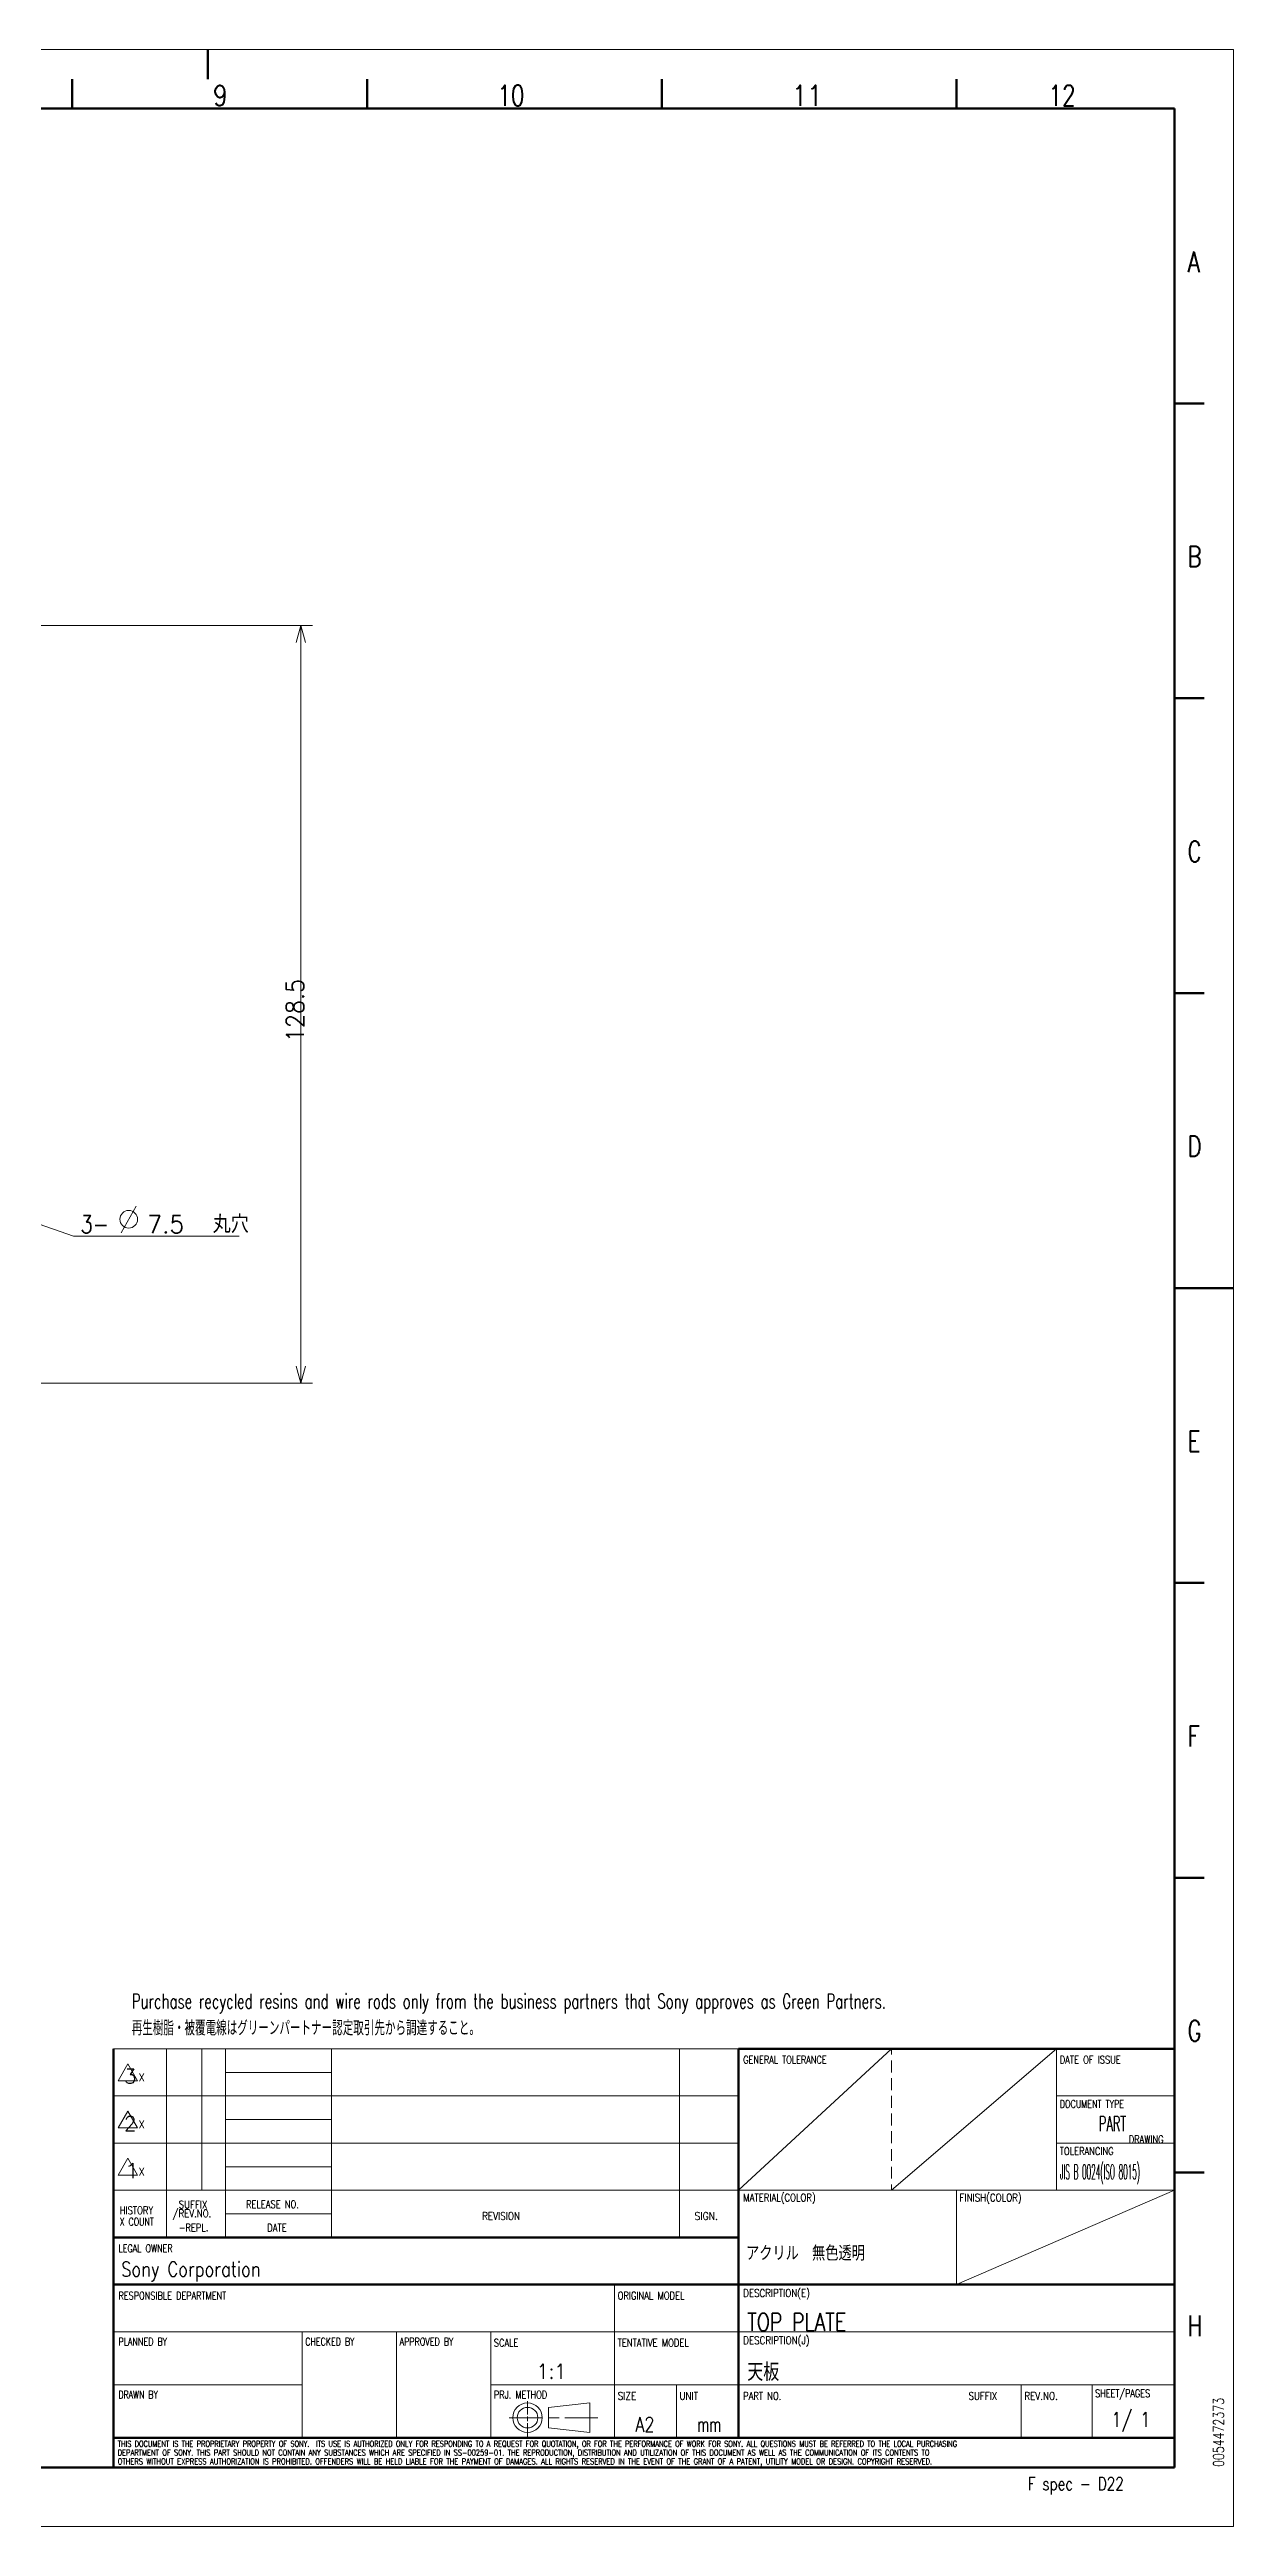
# Paper-space layout 'Sheet 1' of a CAD drawing. Header units: millimetres. Extents: x 0 to 594, y 0 to 420.
# Drawn here: x 393.1 to 594, y 0 to 420 of the extents above; entities that cross this region are included whole.
import ezdxf

# ---------------------------------------------------------------- set-up
doc = ezdxf.new("R2010")
doc.units = ezdxf.units.MM
doc.layers.add('1', color=7, linetype='Continuous')
doc.styles.add('kanji2', font='simplex.shx', dxfattribs={"bigfont": 'bigfont.shx'})

psp = doc.layouts.new('Sheet 1')

# ---------------------------------------------------------------- linework, layer by layer
at = {"layer": '1', "color": 146, "linetype": 'Continuous', "lineweight": 13}
for p, q in [((0, 420), (594, 420)), ((594, 0), (594, 420)), ((387.766205, 322.351685), (437.766205, 322.351685)), ((434.989746, 319.453888), (435.766205, 322.351685)), ((435.766205, 322.351685), (435.766205, 193.851685)), ((435.766205, 322.351685), (436.542664, 319.453888)), ((369.865448, 228.336853), (397.21698, 218.795456)), ((405.267395, 219.354126), (407.818542, 223.889557)), ((397.21698, 218.795456), (425.315399, 218.795456)), ((387.766205, 193.851685), (437.766205, 193.851685)), ((435.766205, 193.851685), (434.989746, 196.749466)), ((436.542664, 196.749466), (435.766205, 193.851685)), ((404, 81.000008), (404.300018, 81.000008)), ((404.300018, 81.000008), (409.300018, 81.000008)), ((409.300018, 81.000008), (413, 81.000008)), ((413, 81.000008), (419, 81.000008)), ((413, 81.000008), (413, 77)), ((419, 81.000008), (423, 81.000008)), ((419, 81.000008), (419, 77)), ((423, 81.000008), (441.000031, 81.000008)), ((423, 81.000008), (423, 77)), ((441.000031, 81.000008), (500, 81.000008)), ((441.000031, 81.000008), (441.000031, 77)), ((500, 81.000008), (509.700012, 81.000008)), ((500, 81.000008), (500, 77)), ((509.700012, 81.000008), (510.000031, 81.000008)), ((536.002136, 81.000763), (510.002136, 57.000767)), ((564.000061, 81.000008), (536, 57)), ((536.002136, 81.000763), (536.002014, 80.000732)), ((564.000061, 81.000008), (564.000061, 78)), ((406.404358, 78.428375), (404.755005, 75.571625)), ((408.053711, 75.571625), (406.404358, 78.428375)), ((413, 77), (413, 73)), ((419, 77), (419, 73)), ((423, 77), (441.000031, 77)), ((423, 77), (423, 73)), ((441.000031, 77), (441.000031, 73)), ((500, 77), (500, 73)), ((536.001709, 76.000603), (536.001465, 74.000542)), ((536.001953, 79.000702), (536.00177, 77.000633)), ((564.000061, 78), (564.000061, 77)), ((564.000061, 77), (564.000061, 73)), ((404, 73), (404.300018, 73)), ((404.300018, 73), (409.300018, 73)), ((404.755005, 75.571625), (408.053711, 75.571625)), ((409.300018, 73), (413, 73)), ((413, 73), (419, 73)), ((413, 73), (413, 69)), ((419, 73), (423, 73)), ((419, 73), (419, 69)), ((423, 73), (441.000031, 73)), ((423, 73), (423, 69)), ((441.000031, 73), (500, 73)), ((441.000031, 73), (441.000031, 69)), ((500, 73), (509.700012, 73)), ((500, 73), (500, 69)), ((509.700012, 73), (510.000031, 73)), ((536.001404, 73.000511), (536.001221, 71.000443)), ((564.000061, 73), (583.700012, 73)), ((564.000061, 73), (564.000061, 71.000008)), ((583.700012, 73), (584, 73)), ((406.404358, 70.428375), (404.755005, 67.571632)), ((404.755005, 67.571632), (408.053711, 67.571632)), ((408.053711, 67.571632), (406.404358, 70.428375)), ((413, 69), (413, 65)), ((419, 69), (419, 65)), ((423, 69), (441.000031, 69)), ((423, 69), (423, 65)), ((441.000031, 69), (441.000031, 65)), ((500, 69), (500, 65)), ((536.00116, 70.00042), (536.000977, 68.000351)), ((564.000061, 71.000008), (564.000061, 69)), ((564.000061, 69), (564.000061, 67)), ((404, 65), (404.300018, 65)), ((404.300018, 65), (409.300018, 65)), ((409.300018, 65), (413, 65)), ((413, 65), (419, 65)), ((413, 65), (413, 61)), ((419, 65), (423, 65)), ((419, 65), (419, 61)), ((423, 65), (441.000031, 65)), ((423, 65), (423, 61)), ((441.000031, 65), (500, 65)), ((441.000031, 65), (441.000031, 61)), ((500, 65), (509.700012, 65)), ((500, 65), (500, 61)), ((509.700012, 65), (510.000031, 65)), ((536.00061, 64.000221), (536.000488, 62.00016)), ((536.000916, 67.00032), (536.000732, 65.000259)), ((564.000061, 67), (564.000061, 65)), ((564.000061, 65), (583.700012, 65)), ((564.000061, 65), (564.000061, 63)), ((564.000061, 63), (564.000061, 61)), ((583.700012, 65), (584, 65)), ((406.404358, 62.428379), (404.755005, 59.571629)), ((404.755005, 59.571629), (408.053711, 59.571629)), ((408.053711, 59.571629), (406.404358, 62.428379)), ((413, 61), (413, 57)), ((419, 61), (419, 57)), ((423, 61), (441.000031, 61)), ((423, 61), (423, 57)), ((441.000031, 61), (441.000031, 57)), ((500, 61), (500, 57)), ((536.000366, 61.00013), (536.000183, 59.000065)), ((564.000061, 61), (564.000061, 57)), ((404, 57), (404.300018, 57)), ((404.300018, 57), (409.300018, 57)), ((409.300018, 57), (413, 57)), ((413, 57), (419, 57)), ((413, 57), (413, 53)), ((419, 57), (423, 57)), ((423, 57), (441.000031, 57)), ((423, 57), (423, 53)), ((441.000031, 57), (500, 57)), ((441.000031, 57), (441.000031, 53)), ((500, 57), (509.700012, 57)), ((500, 57), (500, 53)), ((509.700012, 57), (510.000031, 57)), ((510.000031, 57), (510.300018, 57)), ((510.300018, 57), (536, 57)), ((536.000061, 58.000034), (536, 57)), ((536, 57), (547, 57)), ((584, 57), (547, 41.000004)), ((547, 57), (564.000061, 57)), ((547, 57), (547, 53)), ((564.000061, 57), (583.700012, 57)), ((583.700012, 57), (584, 57)), ((413, 53), (413, 49.000004)), ((423, 53), (441.000031, 53)), ((423, 53), (423, 49.000004)), ((441.000031, 53), (441.000031, 49.000004)), ((500, 53), (500, 49.000004)), ((547, 53), (547, 49.000004)), ((547, 49.000004), (547, 45)), ((547, 45), (547, 41.000004)), ((489, 41.000004), (489, 38.000004)), ((489, 38.000004), (489, 33.000004)), ((404, 33.000004), (404.300018, 33.000004)), ((404.300018, 33.000004), (436.000031, 33.000004)), ((436.000031, 33.000004), (452, 33.000004)), ((436.000031, 33.000004), (436.000031, 30.000002)), ((436.000031, 30.000002), (436.000031, 27.000002)), ((452, 33.000004), (468.000031, 33.000004)), ((452, 33.000004), (452, 30.000002)), ((452, 30.000002), (452, 27.000002)), ((468.000031, 33.000004), (478.5, 33.000004)), ((468.000031, 33.000004), (468.000031, 30.000002)), ((468.000031, 30.000002), (468.000031, 27.000002)), ((478.5, 33.000004), (489, 33.000004)), ((489, 33.000004), (499.500031, 33.000004)), ((489, 33.000004), (489, 30.000002)), ((489, 30.000002), (489, 27.000002)), ((499.500031, 33.000004), (509.700012, 33.000004)), ((509.700012, 33.000004), (510.000031, 33.000004)), ((510.000031, 33.000004), (510.300018, 33.000004)), ((510.300018, 33.000004), (512, 33.000004)), ((512, 33.000004), (546, 33.000004)), ((546, 33.000004), (558, 33.000004)), ((558, 33.000004), (570.000061, 33.000004)), ((570.000061, 33.000004), (583.700012, 33.000004)), ((583.700012, 33.000004), (584, 33.000004)), ((436.000031, 27.000002), (436.000031, 25.000002)), ((452, 27.000002), (452, 25.000002)), ((468.000031, 27.000002), (468.000031, 25.000002)), ((489, 27.000002), (489, 25.000002)), ((404, 24), (404.300018, 24)), ((404.300018, 24), (436.000031, 24)), ((436.000031, 25.000002), (436.000031, 24)), ((436.000031, 24), (436.000031, 21)), ((436.000031, 21), (436.000031, 20)), ((452, 25.000002), (452, 24)), ((452, 24), (452, 21)), ((452, 21), (452, 20)), ((468.000031, 25.000002), (468.000031, 24)), ((468.000031, 24), (478.5, 24)), ((468.000031, 24), (468.000031, 21)), ((468.000031, 21), (468.000031, 20)), ((474.230133, 21.245821), (474.230133, 18.995821)), ((478.5, 24), (489, 24)), ((489, 25.000002), (489, 24)), ((489, 24), (499.500031, 24)), ((489, 24), (489, 21)), ((489, 21), (489, 20)), ((499.500031, 24), (509.700012, 24)), ((499.500031, 24), (499.500031, 21)), ((499.500031, 21), (499.500031, 20)), ((509.700012, 24), (510.000031, 24)), ((510.000031, 24), (510.300018, 24)), ((510.300018, 24), (512, 24)), ((512, 24), (546, 24)), ((546, 24), (558, 24)), ((558, 24), (570.000061, 24)), ((558, 24), (558, 21)), ((558, 21), (558, 20)), ((570.000061, 24), (583.700012, 24)), ((570.000061, 24), (570.000061, 21)), ((570.000061, 21), (570.000061, 20)), ((583.700012, 24), (584, 24)), ((436.000031, 20), (436.000031, 18)), ((436.000031, 18), (436.000031, 15.000001)), ((452, 20), (452, 18)), ((452, 18), (452, 15.000001)), ((468.000031, 20), (468.000031, 18)), ((468.000031, 18), (468.000031, 15.000001)), ((471.130157, 18.44582), (476.773895, 18.44582)), ((474.230133, 18.620821), (474.230133, 17.870821)), ((474.230133, 17.495821), (474.230133, 15.245821)), ((477.714539, 18.44582), (479.595764, 18.44582)), ((484.780151, 20.94582), (477.780121, 20.195822)), ((477.780121, 20.195822), (477.780121, 16.695822)), ((480.536377, 18.44582), (486.180145, 18.44582)), ((484.780151, 20.94582), (484.780151, 15.945821)), ((489, 20), (489, 18)), ((489, 18), (489, 15.000001)), ((499.500031, 20), (499.500031, 18)), ((499.500031, 18), (499.500031, 15.000001)), ((558, 20), (558, 18)), ((558, 18), (558, 15.000001)), ((570.000061, 20), (570.000061, 18)), ((570.000061, 18), (570.000061, 15.000001)), ((484.780151, 15.945821), (477.780121, 16.695822)), ((0, 0), (594, 0))]:
    psp.add_line(p, q, dxfattribs=at)
at = {"layer": '1', "color": 146, "linetype": 'Continuous', "lineweight": 70}
for p, q in [((420, 420), (420, 415)), ((397.000031, 415), (397.000031, 410)), ((447, 415), (447, 410)), ((497, 415), (497, 410)), ((547, 415), (547, 410)), ((25.000002, 410), (584, 410)), ((584, 10), (584, 410)), ((584, 360), (589, 360)), ((589, 310), (584, 310)), ((584, 260), (589, 260)), ((584, 210), (594, 210)), ((584, 160), (589, 160)), ((584, 110.000008), (589, 110.000008)), ((404, 81.000008), (404, 77)), ((510.000031, 81.000008), (510.000031, 78)), ((510.000031, 81.000008), (510.300018, 81.000008)), ((510.000031, 81.000008), (510.000031, 77)), ((510.300018, 81.000008), (536, 81.000008)), ((536, 81.000008), (547, 81.000008)), ((547, 81.000008), (564.000061, 81.000008)), ((564.000061, 81.000008), (583.700012, 81.000008)), ((583.700012, 81.000008), (584, 81.000008)), ((584, 81.000008), (584, 78)), ((404, 77), (404, 73)), ((510.000031, 78), (510.000031, 77)), ((510.000031, 77), (510.000031, 73)), ((510.000031, 77), (510.000031, 73)), ((584, 78), (584, 77)), ((584, 77), (584, 73)), ((404, 73), (404, 69)), ((510.000031, 73), (510.000031, 71.000008)), ((510.000031, 73), (510.000031, 69)), ((584, 73), (584, 71.000008)), ((404, 69), (404, 65)), ((510.000031, 71.000008), (510.000031, 69)), ((510.000031, 69), (510.000031, 67)), ((510.000031, 69), (510.000031, 65)), ((584, 71.000008), (584, 69)), ((584, 69), (584, 67)), ((404, 65), (404, 61)), ((510.000031, 67), (510.000031, 65)), ((510.000031, 65), (510.000031, 63)), ((510.000031, 65), (510.000031, 61)), ((510.000031, 63), (510.000031, 61)), ((584, 67), (584, 65)), ((584, 65), (584, 63)), ((584, 63), (584, 61)), ((404, 61), (404, 57)), ((510.000031, 61), (510.000031, 57)), ((510.000031, 61), (510.000031, 57)), ((584, 61), (584, 57)), ((584, 60.000004), (589, 60.000004)), ((404, 57), (404, 53)), ((510.000031, 57), (510.000031, 53)), ((510.000031, 57), (510.000031, 53)), ((584, 57), (584, 53)), ((404, 53), (404, 49.000004)), ((510.000031, 53), (510.000031, 49.000004)), ((510.000031, 53), (510.000031, 49.000004)), ((584, 53), (584, 49.000004)), ((404, 49.000004), (404, 46)), ((404, 49.000004), (404.300018, 49.000004)), ((404.300018, 49.000004), (409.300018, 49.000004)), ((409.300018, 49.000004), (413, 49.000004)), ((413, 49.000004), (419, 49.000004)), ((419, 49.000004), (423, 49.000004)), ((423, 49.000004), (441.000031, 49.000004)), ((441.000031, 49.000004), (500, 49.000004)), ((500, 49.000004), (509.700012, 49.000004)), ((509.700012, 49.000004), (510.000031, 49.000004)), ((510.000031, 49.000004), (510.000031, 45)), ((510.000031, 49.000004), (510.000031, 46)), ((584, 49.000004), (584, 45)), ((404, 46), (404, 41.000004)), ((510.000031, 46), (510.000031, 41.000004)), ((510.000031, 45), (510.000031, 41.000004)), ((584, 45), (584, 41.000004)), ((404, 41.000004), (404.300018, 41.000004)), ((404, 41.000004), (404, 38.000004)), ((404, 41.000004), (404.300018, 41.000004)), ((404, 38.000004), (404, 33.000004)), ((404.300018, 41.000004), (409.300018, 41.000004)), ((404.300018, 41.000004), (436.000031, 41.000004)), ((409.300018, 41.000004), (413, 41.000004)), ((413, 41.000004), (419, 41.000004)), ((419, 41.000004), (423, 41.000004)), ((423, 41.000004), (441.000031, 41.000004)), ((436.000031, 41.000004), (452, 41.000004)), ((441.000031, 41.000004), (500, 41.000004)), ((452, 41.000004), (468.000031, 41.000004)), ((468.000031, 41.000004), (478.5, 41.000004)), ((478.5, 41.000004), (489, 41.000004)), ((489, 41.000004), (499.500031, 41.000004)), ((499.500031, 41.000004), (509.700012, 41.000004)), ((500, 41.000004), (509.700012, 41.000004)), ((509.700012, 41.000004), (510.000031, 41.000004)), ((509.700012, 41.000004), (510.000031, 41.000004)), ((510.000031, 41.000004), (510.300018, 41.000004)), ((510.000031, 41.000004), (510.300018, 41.000004)), ((510.000031, 41.000004), (510.000031, 38.000004)), ((510.000031, 38.000004), (510.000031, 33.000004)), ((510.300018, 41.000004), (536, 41.000004)), ((510.300018, 41.000004), (512, 41.000004)), ((512, 41.000004), (546, 41.000004)), ((536, 41.000004), (547, 41.000004)), ((546, 41.000004), (558, 41.000004)), ((547, 41.000004), (564.000061, 41.000004)), ((558, 41.000004), (570.000061, 41.000004)), ((564.000061, 41.000004), (583.700012, 41.000004)), ((570.000061, 41.000004), (583.700012, 41.000004)), ((583.700012, 41.000004), (584, 41.000004)), ((583.700012, 41.000004), (584, 41.000004)), ((584, 41.000004), (584, 38.000004)), ((584, 38.000004), (584, 33.000004)), ((404, 33.000004), (404, 30.000002)), ((404, 30.000002), (404, 27.000002)), ((510.000031, 33.000004), (510.000031, 30.000002)), ((510.000031, 30.000002), (510.000031, 27.000002)), ((584, 33.000004), (584, 30.000002)), ((584, 30.000002), (584, 27.000002)), ((404, 27.000002), (404, 25.000002)), ((510.000031, 27.000002), (510.000031, 25.000002)), ((584, 27.000002), (584, 25.000002)), ((404, 25.000002), (404, 24)), ((404, 24), (404, 21)), ((404, 21), (404, 20)), ((510.000031, 25.000002), (510.000031, 24)), ((510.000031, 24), (510.000031, 21)), ((510.000031, 21), (510.000031, 20)), ((584, 25.000002), (584, 24)), ((584, 24), (584, 21)), ((584, 21), (584, 20)), ((404, 20), (404, 18)), ((404, 18), (404, 15.000001)), ((510.000031, 20), (510.000031, 18)), ((510.000031, 18), (510.000031, 15.000001)), ((584, 20), (584, 18)), ((584, 18), (584, 15.000001)), ((404, 15.000001), (404, 10)), ((404, 15.000001), (404.300018, 15.000001)), ((404.300018, 15.000001), (436.000031, 15.000001)), ((436.000031, 15.000001), (452, 15.000001)), ((452, 15.000001), (468.000031, 15.000001)), ((468.000031, 15.000001), (478.5, 15.000001)), ((478.5, 15.000001), (489, 15.000001)), ((489, 15.000001), (499.500031, 15.000001)), ((499.500031, 15.000001), (509.700012, 15.000001)), ((509.700012, 15.000001), (510.000031, 15.000001)), ((510.000031, 15.000001), (510.300018, 15.000001)), ((510.300018, 15.000001), (512, 15.000001)), ((512, 15.000001), (546, 15.000001)), ((546, 15.000001), (558, 15.000001)), ((558, 15.000001), (570.000061, 15.000001)), ((570.000061, 15.000001), (583.700012, 15.000001)), ((583.700012, 15.000001), (584, 15.000001)), ((584, 15.000001), (584, 10)), ((25.000002, 10), (584, 10)), ((404, 10), (404.300018, 10)), ((404.300018, 10), (436.000031, 10)), ((436.000031, 10), (452, 10)), ((452, 10), (468.000031, 10)), ((468.000031, 10), (478.5, 10)), ((478.5, 10), (489, 10)), ((489, 10), (499.500031, 10)), ((499.500031, 10), (509.700012, 10)), ((509.700012, 10), (510.000031, 10)), ((510.000031, 10), (510.300018, 10)), ((510.300018, 10), (512, 10)), ((512, 10), (546, 10)), ((546, 10), (558, 10)), ((558, 10), (570.000061, 10)), ((570.000061, 10), (583.700012, 10)), ((583.700012, 10), (584, 10))]:
    psp.add_line(p, q, dxfattribs=at)
at = {"layer": '1', "color": 146, "linetype": 'Continuous', "lineweight": 13}
for centre, radius in [((406.566589, 221.645462), 1.5), ((474.230133, 18.44582), 2.5), ((474.230133, 18.44582), 1.75)]:
    psp.add_circle(centre, radius, dxfattribs=at)

# ---------------------------------------------------------------- texts
at = {"layer": '1', "color": 146, "linetype": 'Continuous', "lineweight": 13, "attachment_point": 7, "line_spacing_factor": 0.903614, "style": 'kanji2'}
for s, insert, char_height in [('\\W0.8012;9', (420.900039, 410.477586), 3.5), ('\\W0.7712;10', (469.10002, 410.477586), 3.5), ('\\W0.8528;11', (519.100051, 410.477586), 3.5), ('\\W0.7712;12', (562.599807, 410.477586), 3.5), ('\\W0.7746;A', (586.199538, 382.277574), 3.5), ('\\W0.7510;B', (586.199538, 332.277605), 3.5), ('\\W0.7510;C', (586.199538, 282.277574), 3.5), ('\\W0.7510;D', (586.199538, 232.277574), 3.5), ('\\W0.9276;\u3000丸穴', (417.750034, 219.311939), 3), ('\\W0.8180;3-', (398.37598, 219.311939), 3), ('\\W0.9725;7.5', (409.725589, 219.311939), 3), ('\\W0.7746;E', (586.199538, 182.27759), 3.5), ('\\W0.7746;F', (586.199538, 132.277574), 3.5), ('\\W0.6642;Purchase recycled resins and wire rods only from the business partners that Sony approves as Green Partners.', (407.083702, 86.97727), 2.5), ('\\W0.6509;再生樹脂・被覆電線はグリーンパートナー認定取引先から調達すること。', (407.083702, 83.242277), 2.5), ('\\W0.7510;G', (586.199538, 82.277574), 3.5), ('\\W0.9904;3', (405.756737, 75.085409), 2.5), ('\\W0.9904;X', (408.220084, 75.525204), 1.3), ('\\W0.7743;GENERAL TOLERANCE', (510.823935, 78.488812), 1.3), ('\\W0.7909;DATE OF ISSUE', (564.523917, 78.488812), 1.3), ('\\W0.7620;DOCUMENT TYPE', (564.523917, 70.988819), 1.3), ('\\W0.9904;2', (405.756737, 67.085409), 2.5), ('\\W0.9904;X', (408.220084, 67.525204), 1.3), ('\\W0.5672;PART', (571.150505, 67.05541), 2.5), ('\\W0.7931;TOLERANCING', (564.523917, 62.988816), 1.3), ('\\W0.7825;DRAWING', (576.24517, 64.988819), 1.3), ('\\W1.2852;1', (405.756737, 59.085405), 2.5), ('\\W0.9904;X', (408.220084, 59.525208), 1.3), ('\\W0.3616;JIS B 0024(ISO 8015)', (564.548943, 58.055414), 2.5), ('\\W0.8231;SUFFIX', (415.052482, 53.938813), 1.3), ('\\W0.7931;RELEASE NO.', (426.472831, 53.988816), 1.3), ('\\W0.8116;MATERIAL(COLOR)', (510.823935, 54.688813), 1.3), ('\\W0.8261;FINISH(COLOR)', (547.523917, 54.688813), 1.3), ('\\W0.7493;X COUNT', (405.034537, 51.013813), 1.3), ('\\W0.8031;HISTORY', (405.034537, 52.963814), 1.3), ('\\W0.8176;/REV.NO.', (414.016562, 51.988812), 1.3), ('\\W0.7930;-REPL.', (415.052482, 50.038815), 1.3), ('\\W0.7966;DATE', (430.078299, 49.988816), 1.3), ('\\W0.8385;REVISION', (466.516562, 51.988812), 1.3), ('\\W0.8763;SIGN.', (502.560325, 51.988812), 1.3), ('\\W0.7647;LEGAL OWNER', (404.823905, 46.488812), 1.3), ('\\W0.8143;アクリル\u3000無色透明', (511.307518, 45.05541), 2.5), ('\\W0.8148;Sony Corporation', (405.284386, 41.55541), 2.5), ('\\W0.7761;RESPONSIBLE DEPARTMENT', (404.823905, 38.488816), 1.3), ('\\W0.7936;ORIGINAL MODEL', (489.523887, 38.488816), 1.3), ('\\W0.8266;DESCRIPTION(E)', (510.823935, 38.488816), 1.3), ('\\W0.7869;TOP PLATE', (511.509006, 33.166492), 3), ('\\W0.7510;H', (586.199538, 32.277574), 3.5), ('\\W0.7622;PLANNED BY', (404.823905, 30.688816), 1.3), ('\\W0.7541;CHECKED BY', (436.523917, 30.688816), 1.3), ('\\W0.7609;APPROVED BY', (452.523887, 30.688816), 1.3), ('\\W0.7857;SCALE', (468.523917, 30.488816), 1.3), ('\\W0.7998;TENTATIVE MODEL', (489.523887, 30.488816), 1.3), ('\\W0.8326;DESCRIPTION(J)', (510.823935, 30.488816), 1.3), ('\\W0.9302;1:1', (475.800469, 25.05541), 2.5), ('\\W0.8223;天板', (511.509006, 24.666492), 3), ('\\W0.7467;DRAWN BY', (404.823905, 21.688814), 1.3), ('\\W0.7805;PRJ. METHOD', (468.523917, 21.688814), 1.3), ('\\W0.8447;SIZE', (489.523887, 21.488814), 1.3), ('\\W0.8299;UNIT', (500.023917, 21.488814), 1.3), ('\\W0.7953;PART NO.', (510.823935, 21.488814), 1.3), ('\\W0.8231;SUFFIX', (549.052482, 21.488814), 1.3), ('\\W0.8338;REV.NO.', (558.523917, 21.488814), 1.3), ('\\W0.7724;SHEET/PAGES', (570.523917, 21.488814), 1.3), ('\\W0.7953;A2', (492.527062, 16.05541), 2.5), ('\\W0.6283;mm', (503.027062, 16.05541), 2.5), ('\\W0.7845;1/ 1', (573.304375, 16.05541), 2.5), ('\\W0.7757;THIS DOCUMENT IS THE PROPRIETARY PROPERTY OF SONY.  ITS USE IS AUTHORIZED ONLY FOR RESPONDING TO A REQUEST FOR QUOTATION, OR FOR THE PERFORMANCE OF WORK FOR SONY. ALL QUESTIONS MUST BE REFERRED TO THE LOCAL PURCHASING', (404.702994, 13.210164), 1), ('\\W0.7850;DEPARTMENT OF SONY. THIS PART SHOULD NOT CONTAIN ANY SUBSTANCES WHICH ARE SPECIFIED IN SS-00259-01. THE REPRODUCTION, DISTRIBUTION AND UTILIZATION OF THIS DOCUMENT AS WELL AS THE COMMUNICATION OF ITS CONTENTS TO ', (404.702994, 11.716165), 1), ('\\W0.7900;OTHERS WITHOUT EXPRESS AUTHORIZATION IS PROHIBITED. OFFENDERS WILL BE HELD LIABLE FOR THE PAYMENT OF DAMAGES. ALL RIGHTS RESERVED IN THE EVENT OF THE GRANT OF A PATENT, UTILITY MODEL OR DESIGN. COPYRIGHT RESERVED.', (404.702994, 10.222164), 1), ('\\W0.7667;F spec - D22', (559.1166, 5.413761), 2.2)]:
    psp.add_mtext(s, dxfattribs=dict(at, insert=insert, char_height=char_height))
at = {"layer": '1', "color": 146, "linetype": 'Continuous', "lineweight": 13, "attachment_point": 7, "rotation": 90, "line_spacing_factor": 0.903614, "style": 'kanji2'}
for s, insert, char_height in [('\\W0.9242;128.5', (436.293737, 251.699667), 3), ('\\W0.7590;0054472373 ', (592.373953, 10.083017), 1.8)]:
    psp.add_mtext(s, dxfattribs=dict(at, insert=insert, char_height=char_height))

doc.saveas('drawing.dxf')
